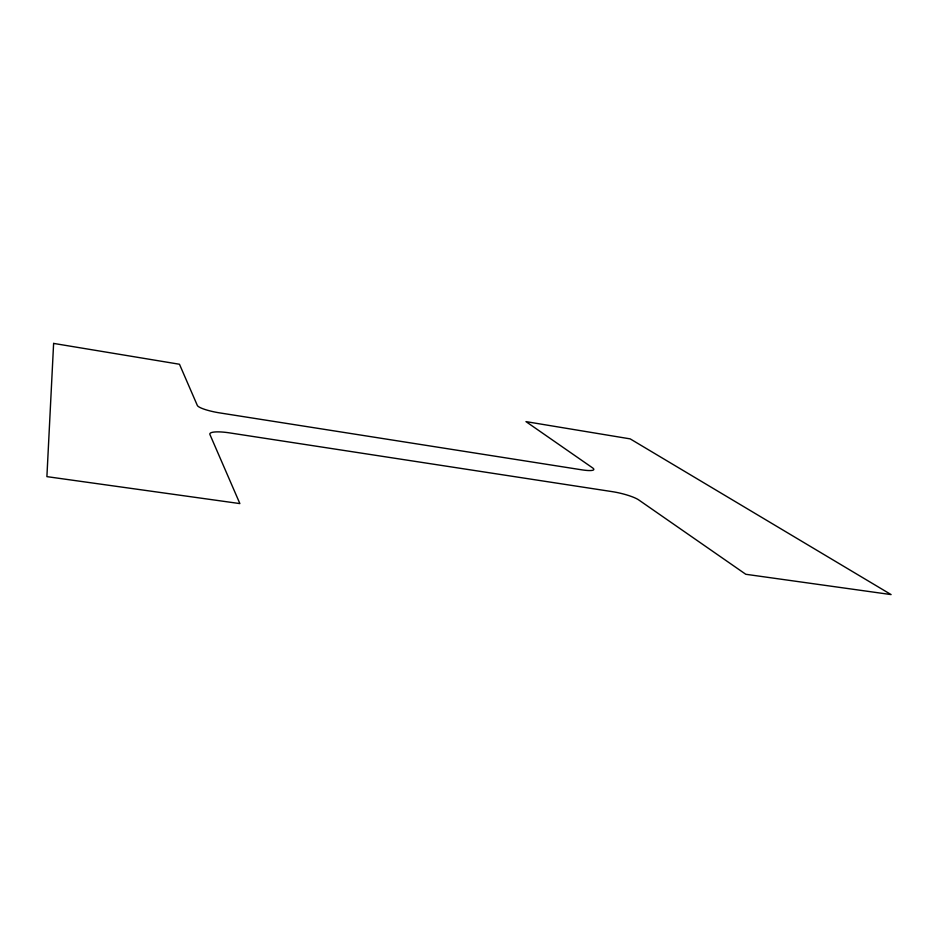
<?xml version="1.0" encoding="UTF-8"?>
<svg xmlns="http://www.w3.org/2000/svg" width="938" height="938" viewBox="0 0 938 938"><rect width="100%" height="100%" fill="white"/><g stroke="black" fill="none" stroke-linecap="round" stroke-linejoin="round"><path stroke-width="1.41" d="M53.618 343.414L46.9 476.633L239.882 503.589L209.924 434.505A22.629 4.584 10.4 0 1 229.681 432.899L612.397 491.664A20.917 3.893 13.6 0 1 638.766 499.954L745.792 574.279L891.1 594.586L630.195 438.878L525.972 421.619L592.57 467.863A19.135 3.306 13.1 0 1 581.759 469.821L219.773 412.908A20.695 3.811 10.4 0 1 197.32 405.415L179.475 364.249L53.618 343.414"/></g></svg>
